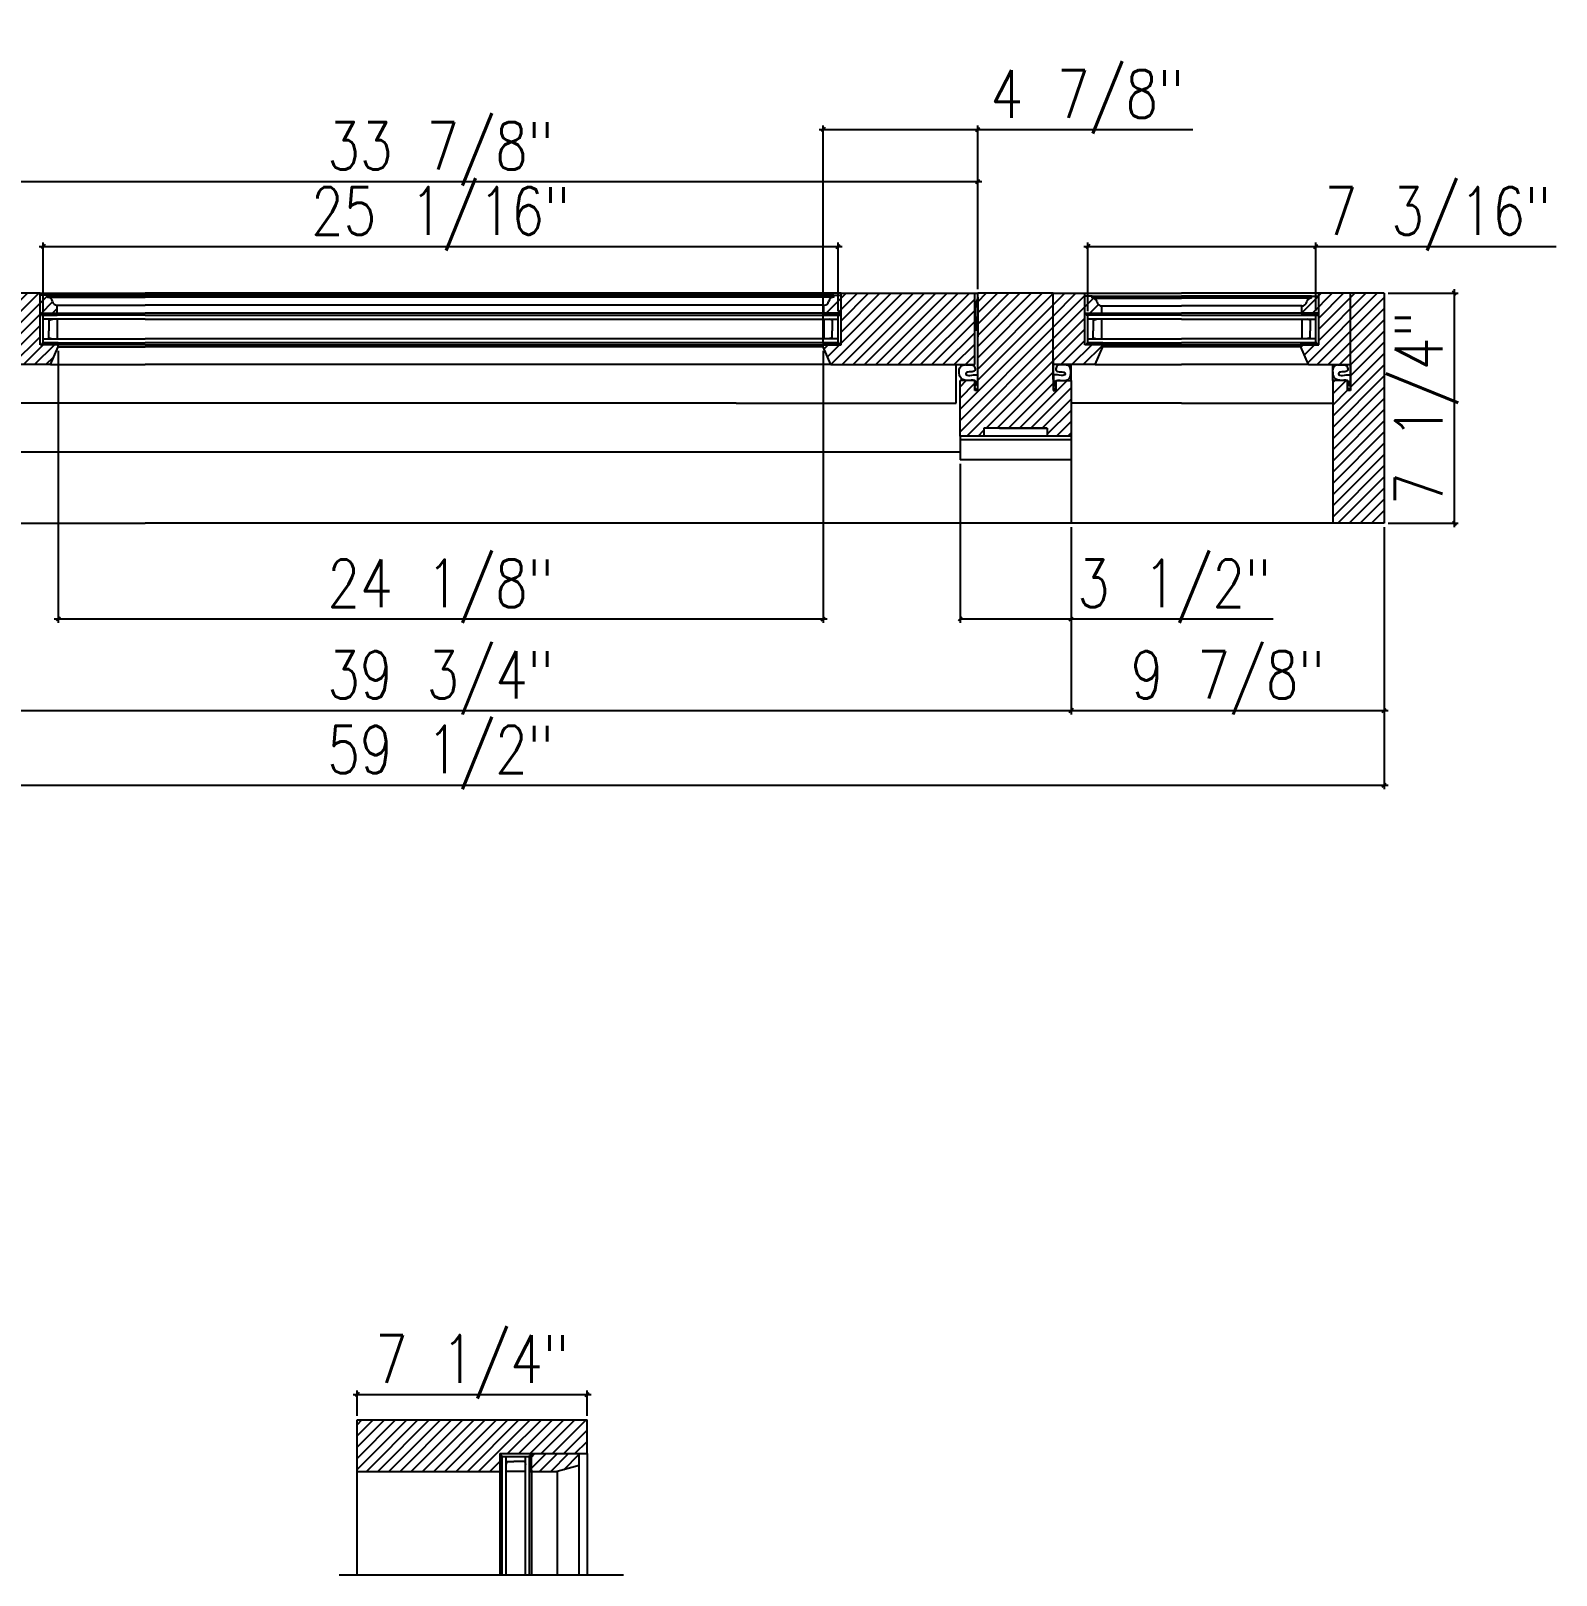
# Model space of a CAD drawing. Header units: inches. Extents: x 1985 to 11287, y 379 to 4336.
# Drawn here: x 7130 to 7178.09, y 3342.22 to 3390.91 of the extents above; entities that cross this region are included whole.
import ezdxf

# ---------------------------------------------------------------- set-up
doc = ezdxf.new("R2010")
doc.units = ezdxf.units.IN
doc.header["$MEASUREMENT"] = 0
doc.layers.get('0').update_dxf_attribs({"linetype": 'CONTINUOUS'})
doc.layers.get('Defpoints').update_dxf_attribs({"linetype": 'CONTINUOUS'})
for name, color, linetype in [('COTE1-1', 7, 'CONTINUOUS'), ('COTE1-1 99', 7, 'CONTINUOUS'), ('glass-', 6, 'CONTINUOUS'), ('glazing tape', 7, 'CONTINUOUS'), ('hatch 99', 1, 'CONTINUOUS'), ('hatch-', 1, 'CONTINUOUS'), ('weatherstripping', 5, 'CONTINUOUS'), ('wood detail', 7, 'CONTINUOUS')]:
    doc.layers.add(name, color=color, linetype=linetype)
doc.styles.get("Standard").update_dxf_attribs({"font": 'txt.shx', "width": 0.8})
doc.dimstyles.new('Elevation', dxfattribs={"dimscale": 2, "dimtxt": 0.75, "dimasz": 0.0625, "dimexe": 0.0625, "dimexo": 0.0625, "dimgap": 0.0625, "dimtad": 1, "dimdec": 5, "dimzin": 0, "dimdsep": 46, "dimlunit": 5, "dimtxsty": 'Standard', "dimblk1": 'OBLIQUE', "dimblk2": 'OBLIQUE', "dimsah": 1, "dimcen": 2, "dimdle": 0.0625, "dimclrd": 1, "dimclre": 1, "dimadec": 1, "dimazin": 0, "dimtfac": 0.375, "dimtdec": 5, "dimtmove": 0, "dimatfit": 3, "dimldrblk": 'OBLIQUE', "dimfxl": 1, "dimfrac": 2, "dimtolj": 1, "dimtzin": 0, "dimarcsym": 0})
pattern_1 = [(45, (7147.80687, 1632.43424), (-0.176776695, 0.176776695), [])]
pattern_2 = [(45, (7159.56142, 1620.67968), (-0.176776695, 0.176776695), [])]

# ---------------------------------------------------------------- blocks, each defined once
blk = doc.blocks.new('_OBLIQUE')
at = {"color": 0, "linetype": 'ByBlock'}
blk.add_line((-0.5, -0.5), (0.5, 0.5), dxfattribs=at)
blk = doc.blocks.new('*D1040')
at = {"layer": 'COTE1-1 99', "color": 1, "lineweight": -2}
for p, q in [((7172.792, 3382.641), (7175.002, 3382.641)), ((7174.877, 3375.266), (7174.877, 3382.766)), ((7172.792, 3375.391), (7175.002, 3375.391))]:
    blk.add_line(p, q, dxfattribs=at)
at = {"layer": 'Defpoints', "color": 0}
for p in [(7172.667, 3382.641), (7174.877, 3382.641), (7172.667, 3375.391)]:
    blk.add_point(p, dxfattribs=at)
at = {"layer": 'COTE1-1 99', "color": 1, "lineweight": -2, "xscale": 0.125, "yscale": 0.125, "zscale": 0.125}
for p, rotation in [((7174.877, 3382.641), 90), ((7174.877, 3375.391), 270)]:
    blk.add_blockref('_OBLIQUE', p, dxfattribs=dict(at, rotation=rotation))
at = {"layer": 'COTE1-1 99', "color": 0, "insert": (7174.002, 3379.016), "char_height": 1.5, "attachment_point": 5, "rotation": 90}
blk.add_mtext('\\A1;7 1/4"', dxfattribs=at)
blk = doc.blocks.new('*D1043')
at = {"layer": 'COTE1-1 99', "color": 1, "lineweight": -2}
for p, q in [((7125.855, 3386.164), (7159.979, 3386.164)), ((7125.98, 3382.766), (7125.98, 3386.289)), ((7159.854, 3382.766), (7159.854, 3386.289))]:
    blk.add_line(p, q, dxfattribs=at)
at = {"layer": 'Defpoints', "color": 0}
for p in [(7159.854, 3386.164), (7125.98, 3382.641), (7159.854, 3382.641)]:
    blk.add_point(p, dxfattribs=at)
at = {"layer": 'COTE1-1 99', "color": 1, "lineweight": -2, "xscale": 0.125, "yscale": 0.125, "zscale": 0.125, "rotation": 180}
blk.add_blockref('_OBLIQUE', (7125.98, 3386.164), dxfattribs=at)
at = {"layer": 'COTE1-1 99', "color": 1, "lineweight": -2, "xscale": 0.125, "yscale": 0.125, "zscale": 0.125}
blk.add_blockref('_OBLIQUE', (7159.854, 3386.164), dxfattribs=at)
at = {"layer": 'COTE1-1 99', "color": 0, "insert": (7142.917, 3387.039), "char_height": 1.5, "attachment_point": 5}
blk.add_mtext('\\A1;33 7/8"', dxfattribs=at)
blk = doc.blocks.new('*D1044')
at = {"layer": 'COTE1-1 99', "color": 1, "lineweight": -2}
for p, q in [((7123.042, 3375.266), (7123.042, 3369.361)), ((7162.792, 3375.266), (7162.792, 3369.361)), ((7122.917, 3369.486), (7162.917, 3369.486))]:
    blk.add_line(p, q, dxfattribs=at)
at = {"layer": 'Defpoints', "color": 0}
for p in [(7123.042, 3375.391), (7162.792, 3375.391), (7162.792, 3369.486)]:
    blk.add_point(p, dxfattribs=at)
at = {"layer": 'COTE1-1 99', "color": 1, "lineweight": -2, "xscale": 0.125, "yscale": 0.125, "zscale": 0.125, "rotation": 180}
blk.add_blockref('_OBLIQUE', (7123.042, 3369.486), dxfattribs=at)
at = {"layer": 'COTE1-1 99', "color": 1, "lineweight": -2, "xscale": 0.125, "yscale": 0.125, "zscale": 0.125}
blk.add_blockref('_OBLIQUE', (7162.792, 3369.486), dxfattribs=at)
at = {"layer": 'COTE1-1 99', "color": 0, "insert": (7142.917, 3370.361), "char_height": 1.5, "attachment_point": 5}
blk.add_mtext('\\A1;39 3/4"', dxfattribs=at)
blk = doc.blocks.new('*D1045')
at = {"layer": 'COTE1-1 99', "color": 1, "lineweight": -2}
for p, q in [((7162.792, 3375.266), (7162.792, 3369.361)), ((7172.667, 3375.266), (7172.667, 3369.361)), ((7162.667, 3369.486), (7172.792, 3369.486))]:
    blk.add_line(p, q, dxfattribs=at)
at = {"layer": 'Defpoints', "color": 0}
for p in [(7162.792, 3375.391), (7172.667, 3375.391), (7172.667, 3369.486)]:
    blk.add_point(p, dxfattribs=at)
at = {"layer": 'COTE1-1 99', "color": 1, "lineweight": -2, "xscale": 0.125, "yscale": 0.125, "zscale": 0.125, "rotation": 180}
blk.add_blockref('_OBLIQUE', (7162.792, 3369.486), dxfattribs=at)
at = {"layer": 'COTE1-1 99', "color": 1, "lineweight": -2, "xscale": 0.125, "yscale": 0.125, "zscale": 0.125}
blk.add_blockref('_OBLIQUE', (7172.667, 3369.486), dxfattribs=at)
at = {"layer": 'COTE1-1 99', "color": 0, "insert": (7167.73, 3370.361), "char_height": 1.5, "attachment_point": 5}
blk.add_mtext('\\A1;9 7/8"', dxfattribs=at)
blk = doc.blocks.new('*D1046')
at = {"layer": 'COTE1-1 99', "color": 1, "lineweight": -2}
for p, q in [((7113.167, 3375.266), (7113.167, 3367.005)), ((7172.667, 3369.361), (7172.667, 3367.005)), ((7113.042, 3367.13), (7172.792, 3367.13))]:
    blk.add_line(p, q, dxfattribs=at)
at = {"layer": 'Defpoints', "color": 0}
for p in [(7113.167, 3375.391), (7172.667, 3369.486), (7172.667, 3367.13)]:
    blk.add_point(p, dxfattribs=at)
at = {"layer": 'COTE1-1 99', "color": 1, "lineweight": -2, "xscale": 0.125, "yscale": 0.125, "zscale": 0.125, "rotation": 180}
blk.add_blockref('_OBLIQUE', (7113.167, 3367.13), dxfattribs=at)
at = {"layer": 'COTE1-1 99', "color": 1, "lineweight": -2, "xscale": 0.125, "yscale": 0.125, "zscale": 0.125}
blk.add_blockref('_OBLIQUE', (7172.667, 3367.13), dxfattribs=at)
at = {"layer": 'COTE1-1 99', "color": 0, "insert": (7142.917, 3368.005), "char_height": 1.5, "attachment_point": 5}
blk.add_mtext('\\A1;59 1/2"', dxfattribs=at)
blk = doc.blocks.new('*D1054')
at = {"layer": 'COTE1-1 99', "color": 1, "lineweight": -2}
for p, q in [((7159.292, 3377.266), (7159.292, 3372.246)), ((7162.792, 3375.266), (7162.792, 3372.246)), ((7159.292, 3372.371), (7162.917, 3372.371)), ((7162.792, 3372.371), (7169.167, 3372.371))]:
    blk.add_line(p, q, dxfattribs=at)
at = {"layer": 'Defpoints', "color": 0}
for p in [(7159.292, 3377.391), (7162.792, 3375.391), (7159.292, 3372.371)]:
    blk.add_point(p, dxfattribs=at)
at = {"layer": 'COTE1-1 99', "color": 1, "lineweight": -2, "xscale": 0.125, "yscale": 0.125, "zscale": 0.125, "rotation": 180}
blk.add_blockref('_OBLIQUE', (7159.292, 3372.371), dxfattribs=at)
at = {"layer": 'COTE1-1 99', "color": 1, "lineweight": -2, "xscale": 0.125, "yscale": 0.125, "zscale": 0.125}
blk.add_blockref('_OBLIQUE', (7162.792, 3372.371), dxfattribs=at)
at = {"layer": 'COTE1-1 99', "color": 0, "insert": (7166.042, 3373.246), "char_height": 1.5, "attachment_point": 5}
blk.add_mtext('\\A1;3 1/2"', dxfattribs=at)
blk = doc.blocks.new('*D1055')
at = {"layer": 'COTE1-1 99', "color": 1, "lineweight": -2}
for p, q in [((7130.855, 3380.828), (7130.855, 3372.246)), ((7154.979, 3380.828), (7154.979, 3372.246)), ((7130.73, 3372.371), (7155.104, 3372.371))]:
    blk.add_line(p, q, dxfattribs=at)
at = {"layer": 'Defpoints', "color": 0}
for p in [(7130.855, 3380.953), (7154.979, 3380.953), (7154.979, 3372.371)]:
    blk.add_point(p, dxfattribs=at)
at = {"layer": 'COTE1-1 99', "color": 1, "lineweight": -2, "xscale": 0.125, "yscale": 0.125, "zscale": 0.125, "rotation": 180}
blk.add_blockref('_OBLIQUE', (7130.855, 3372.371), dxfattribs=at)
at = {"layer": 'COTE1-1 99', "color": 1, "lineweight": -2, "xscale": 0.125, "yscale": 0.125, "zscale": 0.125}
blk.add_blockref('_OBLIQUE', (7154.979, 3372.371), dxfattribs=at)
at = {"layer": 'COTE1-1 99', "color": 0, "insert": (7142.917, 3373.246), "char_height": 1.5, "attachment_point": 5}
blk.add_mtext('\\A1;24 1/8"', dxfattribs=at)
blk = doc.blocks.new('*D1056')
at = {"layer": 'COTE1-1 99', "color": 1, "lineweight": -2}
for p, q in [((7130.262, 3384.113), (7155.572, 3384.113)), ((7130.387, 3382.078), (7130.387, 3384.238)), ((7155.447, 3382.078), (7155.447, 3384.238))]:
    blk.add_line(p, q, dxfattribs=at)
at = {"layer": 'Defpoints', "color": 0}
for p in [(7155.447, 3384.113), (7130.387, 3381.953), (7155.447, 3381.953)]:
    blk.add_point(p, dxfattribs=at)
at = {"layer": 'COTE1-1 99', "color": 1, "lineweight": -2, "xscale": 0.125, "yscale": 0.125, "zscale": 0.125, "rotation": 180}
blk.add_blockref('_OBLIQUE', (7130.387, 3384.113), dxfattribs=at)
at = {"layer": 'COTE1-1 99', "color": 1, "lineweight": -2, "xscale": 0.125, "yscale": 0.125, "zscale": 0.125}
blk.add_blockref('_OBLIQUE', (7155.447, 3384.113), dxfattribs=at)
at = {"layer": 'COTE1-1 99', "color": 0, "insert": (7142.917, 3384.988), "char_height": 1.5, "attachment_point": 5}
blk.add_mtext('\\A1;25 1/16"', dxfattribs=at)
blk = doc.blocks.new('*D1057')
at = {"layer": 'COTE1-1 99', "color": 1, "lineweight": -2}
for p, q in [((7154.979, 3381.11), (7154.979, 3387.928)), ((7159.855, 3382.766), (7159.855, 3387.928)), ((7154.854, 3387.803), (7159.855, 3387.803)), ((7159.855, 3387.803), (7166.63, 3387.803))]:
    blk.add_line(p, q, dxfattribs=at)
at = {"layer": 'Defpoints', "color": 0}
for p in [(7159.855, 3387.803), (7159.855, 3382.641), (7154.979, 3380.985)]:
    blk.add_point(p, dxfattribs=at)
at = {"layer": 'COTE1-1 99', "color": 1, "lineweight": -2, "xscale": 0.125, "yscale": 0.125, "zscale": 0.125, "rotation": 180}
blk.add_blockref('_OBLIQUE', (7154.979, 3387.803), dxfattribs=at)
at = {"layer": 'COTE1-1 99', "color": 1, "lineweight": -2, "xscale": 0.125, "yscale": 0.125, "zscale": 0.125}
blk.add_blockref('_OBLIQUE', (7159.855, 3387.803), dxfattribs=at)
at = {"layer": 'COTE1-1 99', "color": 0, "insert": (7163.305, 3388.678), "char_height": 1.5, "attachment_point": 5}
blk.add_mtext('\\A1;4 7/8"', dxfattribs=at)
blk = doc.blocks.new('*D1059')
at = {"layer": 'COTE1-1 99', "color": 1, "lineweight": -2}
for p, q in [((7163.198, 3384.113), (7170.511, 3384.113)), ((7163.323, 3382.078), (7163.323, 3384.238)), ((7170.511, 3382.078), (7170.511, 3384.238)), ((7170.511, 3384.113), (7178.086, 3384.113))]:
    blk.add_line(p, q, dxfattribs=at)
at = {"layer": 'Defpoints', "color": 0}
for p in [(7170.511, 3384.113), (7163.323, 3381.953), (7170.511, 3381.953)]:
    blk.add_point(p, dxfattribs=at)
at = {"layer": 'COTE1-1 99', "color": 1, "lineweight": -2, "xscale": 0.125, "yscale": 0.125, "zscale": 0.125, "rotation": 180}
blk.add_blockref('_OBLIQUE', (7163.323, 3384.113), dxfattribs=at)
at = {"layer": 'COTE1-1 99', "color": 1, "lineweight": -2, "xscale": 0.125, "yscale": 0.125, "zscale": 0.125}
blk.add_blockref('_OBLIQUE', (7170.511, 3384.113), dxfattribs=at)
at = {"layer": 'COTE1-1 99', "color": 0, "insert": (7174.361, 3384.988), "char_height": 1.5, "attachment_point": 5}
blk.add_mtext('\\A1;7 3/16"', dxfattribs=at)
blk = doc.blocks.new('*D1062')
at = {"layer": 'COTE1-1 99', "color": 1, "lineweight": -2}
for p, q in [((7140.284, 3347.241), (7140.284, 3348.041)), ((7147.534, 3347.241), (7147.534, 3348.041)), ((7140.159, 3347.916), (7147.659, 3347.916))]:
    blk.add_line(p, q, dxfattribs=at)
at = {"layer": 'Defpoints', "color": 0}
for p in [(7147.534, 3347.916), (7140.284, 3347.116), (7147.534, 3347.116)]:
    blk.add_point(p, dxfattribs=at)
at = {"layer": 'COTE1-1 99', "color": 1, "lineweight": -2, "xscale": 0.125, "yscale": 0.125, "zscale": 0.125, "rotation": 180}
blk.add_blockref('_OBLIQUE', (7140.284, 3347.916), dxfattribs=at)
at = {"layer": 'COTE1-1 99', "color": 1, "lineweight": -2, "xscale": 0.125, "yscale": 0.125, "zscale": 0.125}
blk.add_blockref('_OBLIQUE', (7147.534, 3347.916), dxfattribs=at)
at = {"layer": 'COTE1-1 99', "color": 0, "insert": (7143.909, 3348.791), "char_height": 1.5, "attachment_point": 5}
blk.add_mtext('\\A1;7 1/4"', dxfattribs=at)

msp = doc.modelspace()

# ---------------------------------------------------------------- hatches: boundary and pattern name
at = {"layer": 'glazing tape'}
h = msp.add_hatch(color=7, dxfattribs=at)
h.paths.add_polyline_path([(7130.831899, 3382.015825), (7130.331899, 3382.015825), (7130.331899, 3381.953325), (7130.831899, 3381.953325)])
h.paths.add_polyline_path([(7130.855399, 3381.078325), (7130.355399, 3381.078325), (7130.355399, 3381.015825), (7130.855399, 3381.015825)])
h = msp.add_hatch(color=7, dxfattribs=at)
h.paths.add_polyline_path([(7155.002129, 3382.015825), (7155.502129, 3382.015825), (7155.502129, 3381.953325), (7155.002129, 3381.953325)])
h.paths.add_polyline_path([(7154.978629, 3381.078325), (7155.478629, 3381.078325), (7155.478629, 3381.015825), (7154.978629, 3381.015825)])
h = msp.add_hatch(color=256, dxfattribs=at)
h.paths.add_polyline_path([(7163.268472, 3382.015825), (7163.268472, 3381.953325), (7163.768472, 3381.953325), (7163.768472, 3382.015825)])
h.paths.add_polyline_path([(7163.791972, 3381.015825), (7163.791972, 3381.078325), (7163.291972, 3381.078325), (7163.291972, 3381.015825)])
h = msp.add_hatch(color=256, dxfattribs=at)
h.paths.add_polyline_path([(7170.565551, 3382.015825), (7170.065551, 3382.015825), (7170.065551, 3381.953325), (7170.565551, 3381.953325)])
h.paths.add_polyline_path([(7170.542051, 3381.078325), (7170.042051, 3381.078325), (7170.042051, 3381.015825), (7170.542051, 3381.015825)])
h = msp.add_hatch(color=7, dxfattribs=at)
h.paths.add_polyline_path([(7145.784437, 3345.991351), (7145.721937, 3345.991351), (7145.721937, 3345.491351), (7145.784437, 3345.491351), (7145.784437, 3345.528243)])
h.paths.add_polyline_path([(7144.846937, 3345.991351), (7144.784437, 3345.991351), (7144.784437, 3345.491351), (7144.846937, 3345.491351)])
at = {"layer": 'hatch 99'}
h = msp.add_hatch(dxfattribs=at)
h.set_pattern_fill('ANSI31', color=256, scale=2, style=0)
h.set_pattern_definition(pattern_1)
h.paths.add_polyline_path([(7126.074149, 3382.640825), (7126.074149, 3380.390825), (7130.614328, 3380.390825), (7130.855399, 3380.953325), (7130.855399, 3381.015825), (7130.292885, 3381.015825), (7130.292885, 3382.640825)])
h.paths.add_polyline_path([(7130.831899, 3382.265825, -0.375199902), (7130.675649, 3382.390825, 0.375199902), (7130.519399, 3382.515825), (7130.519399, 3382.578325), (7130.292885, 3382.578325), (7130.292885, 3382.015825), (7130.831899, 3382.015825)], flags=17)
h = msp.add_hatch(dxfattribs=at)
h.set_pattern_fill('ANSI31', color=256, scale=2, style=0)
h.set_pattern_definition(pattern_1)
h.paths.add_polyline_path([(7155.314629, 3382.515825), (7155.301507, 3382.515825, 0.350781059), (7155.158379, 3382.390825, -0.375199902), (7155.002129, 3382.265825), (7155.002129, 3382.015825), (7155.541143, 3382.015825), (7155.541143, 3382.578325), (7155.314629, 3382.578325)], flags=17)
h.paths.add_polyline_path([(7155.541143, 3381.015825), (7154.978629, 3381.015825), (7154.978629, 3380.953325), (7155.2197, 3380.390825), (7159.759879, 3380.390825), (7159.759879, 3382.640825), (7155.541143, 3382.640825)])
h = msp.add_hatch(dxfattribs=at)
h.set_pattern_fill('ANSI31', color=256, scale=2, style=0)
h.set_pattern_definition(pattern_2)
h.paths.add_polyline_path([(7162.229521, 3382.640825), (7159.853606, 3382.640825), (7159.853606, 3382.515825), (7159.853606, 3381.265825), (7159.853606, 3379.578361), (7159.760844, 3379.578361), (7159.760844, 3379.890825), (7159.292014, 3379.890825), (7159.292014, 3378.140825), (7160.042014, 3378.140825), (7160.042014, 3378.390825), (7162.042014, 3378.390825), (7162.042014, 3378.140825), (7162.792014, 3378.140825), (7162.792014, 3379.890825), (7162.323183, 3379.890825), (7162.323183, 3379.578361), (7162.229521, 3379.578361), (7162.229521, 3380.501088)])
h = msp.add_hatch(dxfattribs=at)
h.set_pattern_fill('ANSI31', color=256, scale=2, style=0)
h.set_pattern_definition(pattern_2)
h.paths.add_polyline_path([(7163.612222, 3382.367325, 0.350781059), (7163.469094, 3382.492325), (7163.455972, 3382.492325), (7163.455972, 3382.554825), (7163.229458, 3382.554825), (7163.229458, 3382.015825), (7163.768472, 3382.015825), (7163.768472, 3382.242325, -0.375199902)], flags=17)
h.paths.add_polyline_path([(7163.229458, 3382.640825), (7162.229521, 3382.640825), (7162.229521, 3380.390825), (7163.550901, 3380.390825), (7163.791972, 3380.953325), (7163.791972, 3381.015825), (7163.229458, 3381.015825)])
h = msp.add_hatch(dxfattribs=at)
h.set_pattern_fill('ANSI31', color=256, scale=2, style=0)
h.set_pattern_definition([(45, (7147.93187, 1632.43424), (-0.176776695, 0.176776695), [])])
h.paths.add_polyline_path([(7170.378051, 3382.492325), (7170.364929, 3382.492325, 0.350781059), (7170.221801, 3382.367325, -0.375199902), (7170.065551, 3382.242325), (7170.065551, 3382.015825), (7170.604566, 3382.015825), (7170.604566, 3382.554825), (7170.378051, 3382.554825)], flags=17)
h.paths.add_polyline_path([(7170.604566, 3382.640825), (7170.604566, 3381.015825), (7170.042051, 3381.015825), (7170.042051, 3380.953325), (7170.283123, 3380.390825), (7171.604502, 3380.390825), (7171.604502, 3382.640825)])
edge = h.paths.add_edge_path()
edge.add_line((7171.604502, 3379.919136), (7171.604502, 3379.578361))
edge.add_line((7171.604502, 3379.578361), (7171.51084, 3379.578361))
edge.add_line((7171.51084, 3379.578361), (7171.51084, 3379.890764))
edge.add_spline(control_points=[(7171.337584, 3379.892501), (7171.40947, 3379.907078), (7171.537392, 3379.924716), (7171.57713, 3379.760633), (7171.486339, 3379.717535), (7171.523498, 3379.628081), (7171.593539, 3379.583865)], knot_values=[0.002756706, 0.002756706, 0.002756706, 0.002756706, 0.162430415, 0.217787302, 0.327082606, 0.496812861, 0.496812861, 0.496812861, 0.496812861], degree=3, periodic=0)
edge.add_line((7171.51071, 3379.890825), (7171.04201, 3379.890825))
edge.add_line((7171.04201, 3379.890825), (7171.04201, 3375.390825))
edge.add_line((7171.04201, 3375.390825), (7172.66701, 3375.390825))
edge.add_line((7172.66701, 3375.390825), (7172.66701, 3382.640825))
edge.add_line((7172.66701, 3382.640825), (7171.604502, 3382.640825))
edge.add_line((7171.604502, 3382.640825), (7171.604502, 3379.919136))
at = {"layer": 'hatch-'}
h = msp.add_hatch(dxfattribs=at)
h.set_pattern_fill('ANSI31', color=256, scale=2, style=0)
h.set_pattern_definition([(45, (7180.50365, 1686.23883), (-0.176776695, 0.176776695), [])])
h.paths.add_polyline_path([(7144.784437, 3345.491351), (7144.784437, 3346.053843), (7147.534449, 3346.053843), (7147.534449, 3347.116351), (7140.284449, 3347.116351), (7140.284449, 3345.491351)])
h = msp.add_hatch(dxfattribs=at)
h.set_pattern_fill('ANSI31', color=1, scale=2, style=0)
h.set_pattern_definition([(45, (7477.41117, 3873.08817), (-0.1767767, 0.1767767), [])])
h.paths.add_polyline_path([(7147.284437, 3346.053843), (7145.784437, 3346.053843), (7145.784437, 3345.528243), (7145.784437, 3345.491351), (7146.596258, 3345.491351), (7147.284437, 3345.678843)])

# ---------------------------------------------------------------- linework, layer by layer
at = {"layer": 'COTE1-1'}
for p, q in [((7162.042014, 3378.390825), (7160.042014, 3378.390825)), ((7160.042014, 3378.390825), (7160.042014, 3378.140825)), ((7160.542014, 3378.390825), (7162.042014, 3378.390825)), ((7162.042014, 3378.390825), (7162.042014, 3378.140825)), ((7126.542014, 3377.640825), (7159.292014, 3377.640825))]:
    msp.add_line(p, q, dxfattribs=at)
at = {"layer": 'glass-', "color": 6}
for p, q in [((7133.599774, 3381.953325), (7130.331899, 3381.953325)), ((7130.386585, 3381.078325), (7130.386585, 3381.953325)), ((7133.599774, 3381.828325), (7130.386585, 3381.828325)), ((7130.567519, 3381.798334), (7130.675302, 3381.828325)), ((7130.567519, 3381.798334), (7130.567519, 3381.453325)), ((7130.831899, 3381.828325), (7130.831899, 3381.203325)), ((7133.599774, 3381.953325), (7155.502129, 3381.953325)), ((7133.599774, 3381.828325), (7155.447443, 3381.828325)), ((7155.002129, 3381.828325), (7155.002129, 3381.203325)), ((7155.266509, 3381.798334), (7155.158726, 3381.828325)), ((7155.266509, 3381.798334), (7155.266509, 3381.453325)), ((7155.447443, 3381.078325), (7155.447443, 3381.953325)), ((7166.273627, 3381.953325), (7163.268472, 3381.953325)), ((7163.323158, 3381.078325), (7163.323158, 3381.953325)), ((7166.273627, 3381.828325), (7163.323158, 3381.828325)), ((7163.491878, 3381.798334), (7163.59966, 3381.828325)), ((7163.491878, 3381.798334), (7163.491878, 3381.453325)), ((7163.756258, 3381.828325), (7163.756258, 3381.203325)), ((7166.273627, 3381.953325), (7170.565551, 3381.953325)), ((7166.273627, 3381.828325), (7170.510866, 3381.828325)), ((7170.065551, 3381.828325), (7170.065551, 3381.203325)), ((7170.329932, 3381.798334), (7170.222149, 3381.828325)), ((7170.329932, 3381.798334), (7170.329932, 3381.453325)), ((7170.510866, 3381.078325), (7170.510866, 3381.953325)), ((7130.386585, 3381.203325), (7133.599774, 3381.203325)), ((7130.567519, 3381.233317), (7130.567519, 3381.453325)), ((7130.567519, 3381.233317), (7130.675302, 3381.203325)), ((7155.447443, 3381.203325), (7133.599774, 3381.203325)), ((7155.266509, 3381.233317), (7155.158726, 3381.203325)), ((7155.266509, 3381.233317), (7155.266509, 3381.453325)), ((7163.323158, 3381.203325), (7166.273627, 3381.203325)), ((7163.491878, 3381.233317), (7163.491878, 3381.453325)), ((7163.491878, 3381.233317), (7163.59966, 3381.203325)), ((7170.510866, 3381.203325), (7166.273627, 3381.203325)), ((7170.329932, 3381.233317), (7170.222149, 3381.203325)), ((7170.329932, 3381.233317), (7170.329932, 3381.453325)), ((7130.355399, 3381.078325), (7133.599774, 3381.078325)), ((7155.478629, 3381.078325), (7133.599774, 3381.078325)), ((7163.291972, 3381.078325), (7166.273627, 3381.078325)), ((7170.542051, 3381.078325), (7166.273627, 3381.078325)), ((7144.846937, 3345.991351), (7144.846937, 3342.223738)), ((7144.846937, 3345.960143), (7145.721937, 3345.960143)), ((7144.971937, 3345.960143), (7144.971937, 3342.223738)), ((7145.001928, 3345.803823), (7144.971937, 3345.71044)), ((7145.001928, 3345.803823), (7145.221937, 3345.803823)), ((7145.566945, 3345.803823), (7145.221937, 3345.803823)), ((7145.566945, 3345.803823), (7145.596937, 3345.71044)), ((7145.596937, 3342.223738), (7145.596937, 3345.960143)), ((7145.721937, 3342.223738), (7145.721937, 3345.991351)), ((7145.596937, 3345.491351), (7144.971937, 3345.491351))]:
    msp.add_line(p, q, dxfattribs=at)
at = {"layer": 'glazing tape', "color": 7}
for p, q in [((7130.331899, 3382.015825), (7130.331899, 3381.953325)), ((7130.831899, 3382.015825), (7130.831899, 3381.953325)), ((7155.002129, 3382.015825), (7155.002129, 3381.953325)), ((7155.502129, 3382.015825), (7155.502129, 3381.953325)), ((7163.268472, 3382.015825), (7163.268472, 3381.953325)), ((7163.768472, 3382.015825), (7163.768472, 3381.953325)), ((7170.065551, 3382.015825), (7170.065551, 3381.953325)), ((7170.565551, 3382.015825), (7170.565551, 3381.953325)), ((7145.721937, 3345.991351), (7145.784437, 3345.991351)), ((7145.721937, 3345.491351), (7145.784437, 3345.491351))]:
    msp.add_line(p, q, dxfattribs=at)
at = {"layer": 'glazing tape'}
for p, q in [((7130.331899, 3381.953325), (7130.831899, 3381.953325)), ((7155.502129, 3381.953325), (7155.002129, 3381.953325)), ((7163.768472, 3381.953325), (7163.268472, 3381.953325)), ((7170.565551, 3381.953325), (7170.065551, 3381.953325)), ((7130.355399, 3381.078325), (7130.355399, 3381.015825)), ((7130.855399, 3381.078325), (7130.355399, 3381.078325)), ((7130.855399, 3381.078325), (7130.855399, 3381.015825)), ((7154.978629, 3381.078325), (7154.978629, 3381.015825)), ((7154.978629, 3381.078325), (7155.478629, 3381.078325)), ((7155.478629, 3381.078325), (7155.478629, 3381.015825)), ((7163.291972, 3381.078325), (7163.291972, 3381.015825)), ((7163.791972, 3381.078325), (7163.291972, 3381.078325)), ((7163.791972, 3381.078325), (7163.791972, 3381.015825)), ((7170.042051, 3381.078325), (7170.542051, 3381.078325)), ((7170.042051, 3381.078325), (7170.042051, 3381.015825)), ((7170.542051, 3381.078325), (7170.542051, 3381.015825)), ((7144.784437, 3345.991351), (7144.846937, 3345.991351)), ((7144.846937, 3345.492529), (7144.846937, 3345.991351)), ((7145.721937, 3345.991351), (7145.721937, 3345.491351)), ((7144.784437, 3345.491351), (7144.846937, 3345.491351))]:
    msp.add_line(p, q, dxfattribs=at)
at = {"layer": 'glazing tape', "color": 0}
msp.add_line((7144.846937, 3345.991351), (7144.846937, 3345.491351), dxfattribs=at)
at = {"layer": 'weatherstripping', "color": 5, "lineweight": 30}
msp.add_line((7159.853606, 3381.265825), (7159.853606, 3382.515825), dxfattribs=at)
at = {"layer": 'weatherstripping', "color": 5}
for p, q in [((7159.843542, 3380.057652), (7159.843542, 3379.583865)), ((7162.240485, 3380.057652), (7162.240485, 3379.583865)), ((7171.593539, 3380.057652), (7171.593539, 3379.583865))]:
    msp.add_line(p, q, dxfattribs=at)
for centre, start, end in [((7159.460242, 3380.107779), 89.6632674, 111.8468492), ((7162.623786, 3380.107779), 68.1531508, 90.3367326), ((7171.210238, 3380.107779), 89.6632674, 111.8468492)]:
    msp.add_arc(centre, 0.272391, start, end, dxfattribs=at)
at = {"layer": 'weatherstripping', "color": 5, "lineweight": 30}
msp.add_spline([(7159.853055, 3382.478391), (7159.782734, 3382.223721), (7159.780929, 3381.866687), (7159.809917, 3381.458455)], degree=3, dxfattribs=at)
at = {"layer": 'weatherstripping', "color": 5}
for points, knots in [([(7159.587588, 3379.892501), (7159.487352, 3379.895922), (7159.237914, 3379.895702), (7159.231357, 3380.309177), (7159.358878, 3380.360607)], [0, 0, 0, 0, 0.2460489598, 0.6041502785, 0.6041502785, 0.6041502785, 0.6041502785]), ([(7159.461843, 3380.380165), (7159.598851, 3380.39124), (7159.693134, 3380.384544), (7159.755437, 3380.340802), (7159.800446, 3380.112523), (7159.477486, 3380.208455), (7159.475848, 3379.983616), (7159.7876, 3380.106029), (7159.843542, 3380.057652)], [0, 0, 0, 0, 0.083614321, 0.208464293, 0.316031641, 0.607589822, 0.683535209, 1.009413891, 1.009413891, 1.009413891, 1.009413891]), ([(7162.622185, 3380.380165), (7162.485176, 3380.39124), (7162.390893, 3380.384544), (7162.32859, 3380.340802), (7162.283581, 3380.112523), (7162.606542, 3380.208455), (7162.608179, 3379.983616), (7162.296427, 3380.106029), (7162.240485, 3380.057652)], [0, 0, 0, 0, 0.083614321, 0.208464293, 0.316031641, 0.607589822, 0.683535209, 1.009413891, 1.009413891, 1.009413891, 1.009413891]), ([(7162.49644, 3379.892501), (7162.596676, 3379.895922), (7162.832382, 3379.895702), (7162.792014, 3380.309177), (7162.72515, 3380.360607)], [0, 0, 0, 0, 0.2460489598, 0.6041502785, 0.6041502785, 0.6041502785, 0.6041502785]), ([(7171.337584, 3379.892501), (7171.237348, 3379.895922), (7171.014473, 3379.92015), (7171.04201, 3380.309177), (7171.108874, 3380.360607)], [0, 0, 0, 0, 0.2460489598, 0.6041502785, 0.6041502785, 0.6041502785, 0.6041502785]), ([(7171.211839, 3380.380165), (7171.348848, 3380.39124), (7171.44313, 3380.384544), (7171.505433, 3380.340802), (7171.550442, 3380.112523), (7171.227482, 3380.208455), (7171.225845, 3379.983616), (7171.537596, 3380.106029), (7171.593539, 3380.057652)], [0, 0, 0, 0, 0.083614321, 0.208464293, 0.316031641, 0.607589822, 0.683535209, 1.009413891, 1.009413891, 1.009413891, 1.009413891]), ([(7159.843542, 3379.583865), (7159.773502, 3379.628081), (7159.736343, 3379.717535), (7159.827134, 3379.760633), (7159.787396, 3379.924716), (7159.659473, 3379.907078), (7159.587588, 3379.892501)], [0.0027567057, 0.0027567057, 0.0027567057, 0.0027567057, 0.1724869609, 0.2817822642, 0.3371391511, 0.4968128609, 0.4968128609, 0.4968128609, 0.4968128609]), ([(7162.240485, 3379.583865), (7162.310525, 3379.628081), (7162.347684, 3379.717535), (7162.256893, 3379.760633), (7162.296631, 3379.924716), (7162.424554, 3379.907078), (7162.49644, 3379.892501)], [0.0027567057, 0.0027567057, 0.0027567057, 0.0027567057, 0.1724869609, 0.2817822642, 0.3371391511, 0.4968128609, 0.4968128609, 0.4968128609, 0.4968128609]), ([(7171.593539, 3379.583865), (7171.523498, 3379.628081), (7171.486339, 3379.717535), (7171.57713, 3379.760633), (7171.537392, 3379.924716), (7171.40947, 3379.907078), (7171.337584, 3379.892501)], [0.0027567057, 0.0027567057, 0.0027567057, 0.0027567057, 0.1724869609, 0.2817822642, 0.3371391511, 0.4968128609, 0.4968128609, 0.4968128609, 0.4968128609])]:
    msp.add_open_spline(points, degree=3, knots=knots, dxfattribs=at)
at = {"layer": 'wood detail', "color": 7}
for p, q in [((7130.292885, 3382.640825), (7125.979522, 3382.640825)), ((7130.292885, 3381.015825), (7130.292885, 3382.640825)), ((7130.519399, 3382.578325), (7130.292885, 3382.578325)), ((7130.519399, 3382.515825), (7130.519399, 3382.578325)), ((7155.314629, 3382.515825), (7155.314629, 3382.578325)), ((7155.314629, 3382.578325), (7155.541143, 3382.578325)), ((7155.541143, 3382.640825), (7159.854506, 3382.640825)), ((7155.541143, 3381.015825), (7155.541143, 3382.640825)), ((7159.853606, 3382.515825), (7159.853606, 3382.640825)), ((7162.229521, 3382.640825), (7159.854506, 3382.640825)), ((7163.229458, 3381.015825), (7163.229458, 3382.640825)), ((7170.604566, 3381.015825), (7170.604566, 3382.640825)), ((7130.831899, 3382.015825), (7130.831899, 3382.265825)), ((7155.002129, 3382.015825), (7155.002129, 3382.265825)), ((7163.455972, 3382.554825), (7163.229458, 3382.554825)), ((7163.455972, 3382.492325), (7163.455972, 3382.554825)), ((7163.768472, 3382.015825), (7163.768472, 3382.242325)), ((7170.065551, 3382.015825), (7170.065551, 3382.242325)), ((7170.378051, 3382.492325), (7170.378051, 3382.554825)), ((7170.378051, 3382.554825), (7170.604566, 3382.554825)), ((7130.292885, 3382.015825), (7130.831899, 3382.015825)), ((7155.541143, 3382.015825), (7155.002129, 3382.015825)), ((7163.229458, 3382.015825), (7163.768472, 3382.015825)), ((7170.604566, 3382.015825), (7170.065551, 3382.015825)), ((7159.853606, 3379.578349), (7159.853606, 3381.265825)), ((7130.614328, 3380.390825), (7130.855399, 3380.953325)), ((7130.855399, 3380.953325), (7133.599774, 3380.953325)), ((7154.978629, 3380.953325), (7133.599774, 3380.953325)), ((7155.2197, 3380.390825), (7154.978629, 3380.953325)), ((7163.550901, 3380.390825), (7163.791972, 3380.953325)), ((7166.273627, 3380.953325), (7163.791972, 3380.953325)), ((7170.042051, 3380.953325), (7166.273627, 3380.953325)), ((7170.283123, 3380.390825), (7170.042051, 3380.953325)), ((7162.792014, 3379.890825), (7162.792014, 3380.390825)), ((7145.784437, 3345.528243), (7145.784437, 3346.053843)), ((7147.284437, 3342.223738), (7147.284437, 3346.053843)), ((7147.284437, 3345.678843), (7146.596258, 3345.491351)), ((7144.784437, 3345.491351), (7144.784437, 3342.223738)), ((7145.784437, 3345.528243), (7145.784437, 3342.223738)), ((7145.784437, 3345.491351), (7146.596258, 3345.491351)), ((7146.596258, 3345.491351), (7146.596258, 3342.223738))]:
    msp.add_line(p, q, dxfattribs=at)
at = {"layer": 'wood detail'}
for p, q in [((7130.292885, 3382.640825), (7133.599774, 3382.640825)), ((7130.519399, 3382.578325), (7133.599774, 3382.578325)), ((7155.541143, 3382.640825), (7133.599774, 3382.640825)), ((7155.314629, 3382.578325), (7133.599774, 3382.578325)), ((7159.759879, 3380.390825), (7159.759879, 3382.640825)), ((7162.229521, 3380.390825), (7162.229521, 3382.640825)), ((7163.229458, 3382.640825), (7166.273627, 3382.640825)), ((7170.604566, 3382.640825), (7166.273627, 3382.640825)), ((7171.604502, 3380.390825), (7171.604502, 3382.640825)), ((7172.66701, 3382.640825), (7171.604502, 3382.640825)), ((7130.519399, 3382.515825), (7133.599774, 3382.515825)), ((7130.831899, 3382.265825), (7133.599774, 3382.265825)), ((7155.314629, 3382.515825), (7133.599774, 3382.515825)), ((7155.002129, 3382.265825), (7133.599774, 3382.265825)), ((7159.853606, 3382.515825), (7159.853606, 3381.265825)), ((7163.455972, 3382.554825), (7166.273627, 3382.554825)), ((7163.455972, 3382.492325), (7166.273627, 3382.492325)), ((7163.768472, 3382.242325), (7166.273627, 3382.242325)), ((7170.378051, 3382.554825), (7166.273627, 3382.554825)), ((7170.378051, 3382.492325), (7166.273627, 3382.492325)), ((7170.065551, 3382.242325), (7166.273627, 3382.242325)), ((7130.831899, 3382.015825), (7133.599774, 3382.015825)), ((7155.002129, 3382.015825), (7133.599774, 3382.015825)), ((7163.768472, 3382.015825), (7166.273627, 3382.015825)), ((7170.065551, 3382.015825), (7166.273627, 3382.015825)), ((7130.855399, 3381.015825), (7130.292885, 3381.015825)), ((7130.855399, 3380.953325), (7130.855399, 3381.015825)), ((7133.599774, 3381.015825), (7130.855399, 3381.015825)), ((7133.599774, 3381.015825), (7154.978629, 3381.015825)), ((7154.978629, 3380.953325), (7154.978629, 3381.015825)), ((7154.978629, 3381.015825), (7155.541143, 3381.015825)), ((7163.791972, 3381.015825), (7163.229458, 3381.015825)), ((7166.273627, 3381.015825), (7163.791972, 3381.015825)), ((7163.791972, 3380.953325), (7163.791972, 3381.015825)), ((7166.273627, 3381.015825), (7170.042051, 3381.015825)), ((7170.042051, 3380.953325), (7170.042051, 3381.015825)), ((7170.042051, 3381.015825), (7170.604566, 3381.015825)), ((7130.614328, 3380.390825), (7133.599774, 3380.390825)), ((7155.2197, 3380.390825), (7133.599774, 3380.390825)), ((7163.550901, 3380.390825), (7166.273627, 3380.390825)), ((7170.283123, 3380.390825), (7166.273627, 3380.390825)), ((7162.792014, 3379.890825), (7162.792014, 3378.140825)), ((7171.04201, 3379.890825), (7171.04201, 3375.390825)), ((7162.792014, 3378.140825), (7159.292014, 3378.140825)), ((7159.292014, 3378.140825), (7159.292014, 3377.390825)), ((7162.792014, 3378.015825), (7159.292014, 3378.015825)), ((7162.792014, 3378.140825), (7162.792014, 3375.390825)), ((7162.792014, 3377.390825), (7159.292014, 3377.390825)), ((7116.529151, 3375.390825), (7133.599774, 3375.390825)), ((7166.273627, 3375.390825), (7133.599774, 3375.390825)), ((7172.66701, 3375.390825), (7166.273627, 3375.390825)), ((7172.66701, 3375.390825), (7171.04201, 3375.390825)), ((7172.66701, 3375.390825), (7172.66701, 3375.390825)), ((7144.784437, 3346.053843), (7144.784437, 3345.491351)), ((7147.534449, 3346.053843), (7147.534449, 3342.223738)), ((7148.677703, 3342.223738), (7139.722724, 3342.223738))]:
    msp.add_line(p, q, dxfattribs=at)
at = {"layer": 'wood detail', "color": 0}
for p, q in [((7162.229521, 3379.919136), (7162.229521, 3382.640825)), ((7162.229521, 3382.640825), (7163.229458, 3382.640825)), ((7171.604502, 3382.640825), (7170.604566, 3382.640825)), ((7171.604502, 3379.919136), (7171.604502, 3382.640825)), ((7172.66701, 3382.640825), (7172.66701, 3375.390825)), ((7172.66701, 3382.140825), (7172.66701, 3380.828325)), ((7172.66701, 3382.140825), (7172.66701, 3380.828325)), ((7172.66701, 3381.703325), (7172.66701, 3380.828325)), ((7172.66701, 3381.703325), (7172.66701, 3380.828325)), ((7130.614328, 3380.390825), (7126.074149, 3380.390825)), ((7155.2197, 3380.390825), (7159.759879, 3380.390825)), ((7159.166369, 3379.171825), (7159.166369, 3380.390825)), ((7162.229521, 3380.501088), (7162.229521, 3379.578361)), ((7163.550901, 3380.390825), (7162.229521, 3380.390825)), ((7170.283123, 3380.390825), (7171.604502, 3380.390825)), ((7171.04201, 3379.890825), (7171.04201, 3380.390825)), ((7171.604502, 3380.390825), (7171.604502, 3379.578361)), ((7159.292014, 3378.140825), (7159.292014, 3379.890825)), ((7159.760844, 3379.890825), (7159.292014, 3379.890825)), ((7159.760844, 3379.578361), (7159.760844, 3379.890825)), ((7162.323183, 3379.578361), (7162.323183, 3379.890825)), ((7162.323183, 3379.890825), (7162.792014, 3379.890825)), ((7171.51084, 3379.890825), (7171.04201, 3379.890825)), ((7171.51084, 3379.578361), (7171.51084, 3379.890825)), ((7152.234254, 3379.171825), (7126.667659, 3379.171825)), ((7152.234254, 3379.171825), (7159.166369, 3379.171825)), ((7159.854506, 3379.578361), (7159.760844, 3379.578361)), ((7162.229521, 3379.578361), (7162.323183, 3379.578361)), ((7166.273627, 3379.171825), (7162.792014, 3379.171825)), ((7166.273627, 3379.171825), (7171.04201, 3379.171825)), ((7171.604502, 3379.578361), (7171.51084, 3379.578361)), ((7140.284449, 3347.116351), (7147.534449, 3347.116351)), ((7140.284449, 3342.223738), (7140.284449, 3347.116351)), ((7147.534449, 3346.053843), (7147.534449, 3347.116351)), ((7147.534449, 3346.16926), (7147.534449, 3346.641951)), ((7144.784437, 3346.053843), (7147.534449, 3346.053843)), ((7140.284449, 3345.491351), (7144.784437, 3345.491351))]:
    msp.add_line(p, q, dxfattribs=at)
at = {"layer": 'wood detail', "color": 7}
for centre, start, end in [((7130.52596, 3382.36387), 10.2080197, 92.4723638), ((7130.825338, 3382.41778), 190.2080197, 272.4723638), ((7155.00869, 3382.41778), 267.5276362, 349.7919803), ((7155.308068, 3382.36387), 87.5276362, 169.7919803), ((7163.462533, 3382.34037), 10.2080197, 92.4723638), ((7163.761911, 3382.39428), 190.2080197, 272.4723638), ((7170.072113, 3382.39428), 267.5276362, 349.7919803), ((7170.37149, 3382.34037), 87.5276362, 169.7919803)]:
    msp.add_arc(centre, 0.152097, start, end, dxfattribs=at)

# ---------------------------------------------------------------- dimensions: what is measured, and where the dimension line sits
at = {"layer": 'COTE1-1 99'}
for base, p1, p2, picture, middle in [((7159.854506, 3387.802948), (7154.978629, 3380.984575), (7159.854506, 3382.640825), '*D1057', (7163.304506, 3388.677948)), ((7159.853606, 3386.163768), (7125.979522, 3382.640825), (7159.853606, 3382.640825), '*D1043', (7142.916564, 3387.038768)), ((7155.447443, 3384.113265), (7130.386585, 3381.953325), (7155.447443, 3381.953325), '*D1056', (7142.917014, 3384.988265)), ((7170.510866, 3384.113265), (7163.323158, 3381.953325), (7170.510866, 3381.953325), '*D1059', (7174.360866, 3384.988265)), ((7154.978629, 3372.370519), (7130.855399, 3380.953325), (7154.978629, 3380.953325), '*D1055', (7142.917014, 3373.245519)), ((7172.66701, 3367.130077), (7113.167018, 3375.390825), (7172.66701, 3369.485656), '*D1046', (7142.917014, 3368.005077)), ((7162.792014, 3369.485656), (7123.042014, 3375.390825), (7162.792014, 3375.390825), '*D1044', (7142.917014, 3370.360656)), ((7172.66701, 3369.485656), (7162.792014, 3375.390825), (7172.66701, 3375.390825), '*D1045', (7167.729512, 3370.360656)), ((7147.534449, 3347.916153), (7140.284449, 3347.116351), (7147.534449, 3347.116351), '*D1062', (7143.909449, 3348.791153))]:
    dim = msp.add_linear_dim(base=base, p1=p1, p2=p2, dimstyle='Elevation', override={"dimpost": '"'}, dxfattribs=at)
    dim.commit()
    dim.dimension.update_dxf_attribs({"geometry": picture, "text_midpoint": middle})
dim = msp.add_linear_dim(base=(7174.877036, 3382.640825), p1=(7172.66701, 3375.390825), p2=(7172.66701, 3382.640825), angle=90, dimstyle='Elevation', override={"dimpost": '"'}, dxfattribs=at)
dim.commit()
dim.dimension.update_dxf_attribs({"geometry": '*D1040', "text_midpoint": (7174.002036, 3379.015825)})
dim = msp.add_linear_dim(base=(7159.292014, 3372.370519), p1=(7162.792014, 3375.390825), p2=(7159.292014, 3377.390825), dimstyle='Elevation', override={"dimpost": '"'}, dxfattribs=at)
dim.commit()
dim.dimension.update_dxf_attribs({"geometry": '*D1054', "text_midpoint": (7166.042014, 3372.370519), "dimtype": 160})

doc.saveas('drawing.dxf')
